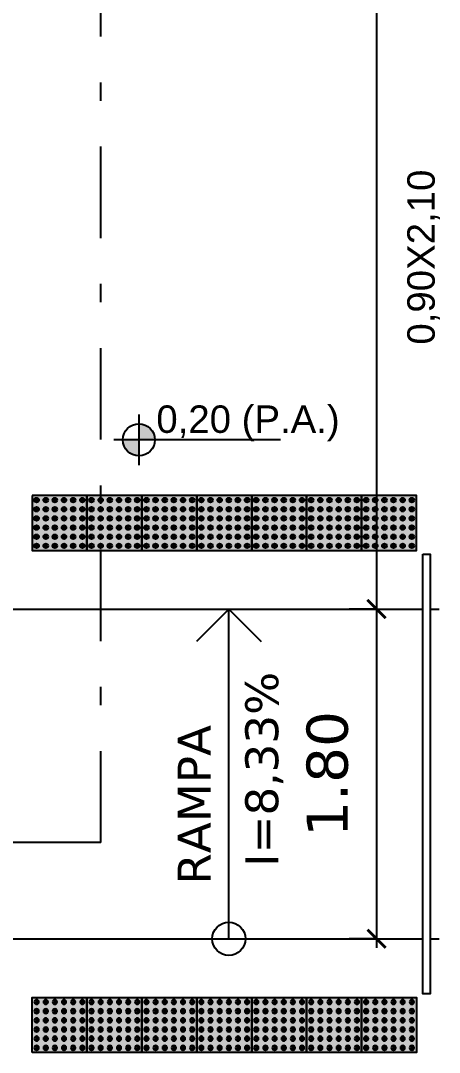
# Model space of a CAD drawing. Header units: inches. Extents: x -64 to 509, y -100 to 268.
# Drawn here: x 475.51 to 477.79, y -18.67 to -13.04 of the extents above; entities that cross this region are included whole.
import ezdxf
from ezdxf.enums import TextEntityAlignment as Align

# ---------------------------------------------------------------- set-up
doc = ezdxf.new("R2010")
doc.units = ezdxf.units.IN
doc.header["$MEASUREMENT"] = 0
doc.header["$PDMODE"] = 35
doc.linetypes.add('DASHDOTX2', pattern=[2, 1, -0.5, 0, -0.5])
for name, color, linetype in [('ARQ-CTA-1_075', 1, 'Continuous'), ('ARQ_PISOTÁTIL', 8, 'Continuous'), ('ARQ_VISTA0', 8, 'Continuous'), ('COTA', 1, 'Continuous'), ('Nivel', 2, 'Continuous'), ('PRA', 1, 'Continuous'), ('PROJ COBERTA', 8, 'DASHDOTX2'), ('TXAMB', 2, 'Continuous'), ('VISTA1', 1, 'Continuous')]:
    doc.layers.add(name, color=color, linetype=linetype)
doc.layers.add('HAT', color=8, linetype='Continuous', lineweight=15)
doc.styles.add('AMB100', font='verdana.ttf')
doc.styles.add('AMB125', font='verdana.ttf')
doc.styles.add('ARIAL', font='arial.ttf')
doc.dimstyles.new('COTA125$0', dxfattribs={"dimtxt": 0.225, "dimasz": 0.1, "dimexe": 0.15, "dimexo": 0.5, "dimgap": 0.15, "dimtad": 1, "dimzin": 4, "dimdsep": 46, "dimtxsty": 'AMB125', "dimblk": 'ARCHTICK', "dimcen": -0.1, "dimdle": 0.05, "dimclrd": 256, "dimclre": 256, "dimclrt": 3, "dimadec": 0, "dimazin": 0, "dimtfac": 1, "dimtix": 1, "dimtmove": 2, "dimatfit": 3, "dimldrblk": 'OPEN30', "dimfxl": 0.5, "dimfxlon": 1, "dimtvp": 0.5, "dimtfillclr": 2, "dimtolj": 1, "dimtzin": 4, "dimarcsym": 0})

# ---------------------------------------------------------------- blocks, each defined once
blk = doc.blocks.new('_ArchTick')
at = {"color": 0, "linetype": 'ByBlock', "const_width": 0.15}
blk.add_lwpolyline([(-0.5, -0.5), (0.5, 0.5)], dxfattribs=at)
blk = doc.blocks.new('*D641')
at = {"layer": 'COTA', "lineweight": -2}
for p, q in [((477.4506, 2.6002), (477.4506, -16.2996)), ((477.4506, 2.5502), (477.3006, 2.5502)), ((477.4506, -16.2496), (477.3006, -16.2496))]:
    blk.add_line(p, q, dxfattribs=at)
at = {"layer": 'DEFPOINTS', "color": 0}
for p in [(477.7936, 2.5502), (477.4506, -16.2496), (477.7936, -16.2496)]:
    blk.add_point(p, dxfattribs=at)
at = {"layer": 'COTA', "lineweight": -2, "xscale": 0.1, "yscale": 0.1, "zscale": 0.1}
for p, rotation in [((477.4506, 2.5502), 90), ((477.4506, -16.2496), 270)]:
    blk.add_blockref('_ArchTick', p, dxfattribs=dict(at, rotation=rotation))
at = {"layer": 'COTA', "color": 2, "insert": (477.1724, -6.8497), "char_height": 0.225, "attachment_point": 5, "rotation": 90, "style": 'AMB125'}
blk.add_mtext('\\A1;18.80', dxfattribs=at)
blk = doc.blocks.new('_Open30')
at = {"color": 0, "linetype": 'ByBlock', "lineweight": -2}
for p, q in [((-1, 0.268), (0, 0)), ((0, 0), (-1, -0.268)), ((0, 0), (-1, 0))]:
    blk.add_line(p, q, dxfattribs=at)
blk = doc.blocks.new('*D642')
at = {"layer": 'COTA', "lineweight": -2}
for p, q in [((477.4506, -16.1996), (477.4506, -18.0996)), ((477.4506, -16.2496), (477.3006, -16.2496)), ((477.4506, -18.0496), (477.3006, -18.0496))]:
    blk.add_line(p, q, dxfattribs=at)
at = {"layer": 'DEFPOINTS', "color": 0}
for p in [(477.7936, -16.2496), (477.4506, -18.0496), (477.7942, -18.0496)]:
    blk.add_point(p, dxfattribs=at)
at = {"layer": 'COTA', "lineweight": -2, "xscale": 0.1, "yscale": 0.1, "zscale": 0.1}
for p, rotation in [((477.4506, -16.2496), 90), ((477.4506, -18.0496), 270)]:
    blk.add_blockref('_ArchTick', p, dxfattribs=dict(at, rotation=rotation))
at = {"layer": 'COTA', "color": 2, "insert": (477.183, -17.1496), "char_height": 0.225, "attachment_point": 5, "rotation": 90, "style": 'AMB125'}
blk.add_mtext('\\A1;1.80', dxfattribs=at)
blk = doc.blocks.new('COTA')
at = {"layer": 'HAT'}
h = blk.add_hatch(color=256, dxfattribs=at)
h.paths.add_polyline_path([(0.2256, 0, 0.414214), (0.1378, 0.0878), (0.1378, 0)])
h.paths.add_polyline_path([(0.1378, 0), (0.05, 0, 0.414214), (0.1378, -0.0878)])
at = {"layer": 'Nivel'}
for p, q in [((0.1378, 0.1378), (0.1378, -0.1378)), ((0.9105, 0), (0, 0))]:
    blk.add_line(p, q, dxfattribs=at)
blk.add_circle((0.1378, 0), 0.0878, dxfattribs=at)
blk = doc.blocks.new('A$C01273DE2')
at = {"layer": 'ARQ-CTA-1_075', "ltscale": 10}
blk.add_hatch(color=254, dxfattribs=at).paths.add_polyline_path([(0.3, 0.3), (0, 0.3), (0, 0), (0.3, 0)])
at = {"layer": 'ARQ_PISOTÁTIL', "color": 1}
blk.add_lwpolyline([(0.3, 0.3), (0, 0.3), (0, 0), (0.3, 0)], close=True, dxfattribs=at)
at = {"layer": 'ARQ_PISOTÁTIL', "color": 250}
for centre, radius in [((0.025, 0.275), 0.0125), ((0.075, 0.275), 0.0125), ((0.125, 0.275), 0.0125), ((0.175, 0.275), 0.0125), ((0.225, 0.275), 0.0125), ((0.275, 0.275), 0.0125), ((0.025, 0.225), 0.0125), ((0.025, 0.275), 0.00625), ((0.025, 0.225), 0.00625), ((0.075, 0.225), 0.0125), ((0.075, 0.275), 0.00625), ((0.075, 0.225), 0.00625), ((0.125, 0.225), 0.0125), ((0.125, 0.275), 0.00625), ((0.125, 0.225), 0.00625), ((0.175, 0.225), 0.0125), ((0.175, 0.275), 0.00625), ((0.175, 0.225), 0.00625), ((0.225, 0.225), 0.0125), ((0.225, 0.275), 0.00625), ((0.225, 0.225), 0.00625), ((0.275, 0.225), 0.0125), ((0.275, 0.275), 0.00625), ((0.275, 0.225), 0.00625), ((0.025, 0.175), 0.0125), ((0.025, 0.175), 0.00625), ((0.075, 0.175), 0.0125), ((0.075, 0.175), 0.00625), ((0.125, 0.175), 0.0125), ((0.125, 0.175), 0.00625), ((0.175, 0.175), 0.0125), ((0.175, 0.175), 0.00625), ((0.225, 0.175), 0.0125), ((0.225, 0.175), 0.00625), ((0.275, 0.175), 0.0125), ((0.275, 0.175), 0.00625), ((0.025, 0.125), 0.0125), ((0.025, 0.125), 0.00625), ((0.075, 0.125), 0.0125), ((0.075, 0.125), 0.00625), ((0.125, 0.125), 0.0125), ((0.125, 0.125), 0.00625), ((0.175, 0.125), 0.0125), ((0.175, 0.125), 0.00625), ((0.225, 0.125), 0.0125), ((0.225, 0.125), 0.00625), ((0.275, 0.125), 0.0125), ((0.275, 0.125), 0.00625), ((0.025, 0.075), 0.0125), ((0.025, 0.075), 0.00625), ((0.075, 0.075), 0.0125), ((0.075, 0.075), 0.00625), ((0.125, 0.075), 0.0125), ((0.125, 0.075), 0.00625), ((0.175, 0.075), 0.0125), ((0.175, 0.075), 0.00625), ((0.225, 0.075), 0.0125), ((0.225, 0.075), 0.00625), ((0.275, 0.075), 0.0125), ((0.275, 0.075), 0.00625), ((0.025, 0.025), 0.0125), ((0.025, 0.025), 0.00625), ((0.075, 0.025), 0.0125), ((0.075, 0.025), 0.00625), ((0.125, 0.025), 0.0125), ((0.125, 0.025), 0.00625), ((0.175, 0.025), 0.0125), ((0.175, 0.025), 0.00625), ((0.225, 0.025), 0.0125), ((0.225, 0.025), 0.00625), ((0.275, 0.025), 0.0125), ((0.275, 0.025), 0.00625)]:
    blk.add_circle(centre, radius, dxfattribs=at)

msp = doc.modelspace()

# ---------------------------------------------------------------- linework, layer by layer
at = {"layer": 'ARQ_VISTA0', "color": 2}
msp.add_lwpolyline([(477.7042, -15.9496), (477.7442, -15.9496), (477.7442, -18.3496), (477.7042, -18.3496)], close=True, dxfattribs=at)
at = {"layer": 'PRA'}
for p, q in [((476.6436, -16.2496), (476.4664, -16.4268)), ((476.6436, -18.0496), (476.6436, -16.2496)), ((476.6436, -16.2496), (476.8208, -16.4268))]:
    msp.add_line(p, q, dxfattribs=at)
msp.add_circle((476.6436, -18.0496), 0.0907, dxfattribs=at)
at = {"layer": 'PROJ COBERTA', "ltscale": 0.5}
for q in [(475.9442, 3.8254), (471.9942, -17.5246)]:
    msp.add_line((475.9442, -17.5246), q, dxfattribs=at)
at = {"layer": 'VISTA1'}
for p, q in [((475.4436, -16.2496), (477.7042, -16.2496)), ((477.7442, -16.2496), (477.7936, -16.2496)), ((475.4436, -18.0496), (477.7042, -18.0496)), ((477.7442, -18.0496), (477.7936, -18.0496))]:
    msp.add_line(p, q, dxfattribs=at)

# ---------------------------------------------------------------- block references
at = {"ltscale": 25, "rotation": 89.9999999999993}
for p in [(475.8686, -15.9296), (476.1686, -15.9296), (476.4686, -15.9296), (476.7686, -15.9296), (477.0686, -15.9296), (477.3686, -15.9296), (477.6686, -15.9296)]:
    msp.add_blockref('A$C01273DE2', p, dxfattribs=at)
at = {"ltscale": 25, "xscale": -1, "rotation": 90.00000000000072}
for p in [(475.8686, -18.3696), (476.1686, -18.3696), (476.4686, -18.3696), (476.7686, -18.3696), (477.0686, -18.3696), (477.3686, -18.3696), (477.6686, -18.3696)]:
    msp.add_blockref('A$C01273DE2', p, dxfattribs=at)
at = {"layer": 'HAT'}
msp.add_blockref('COTA', (476.0148, -15.3256), dxfattribs=at)

# ---------------------------------------------------------------- texts
at = {"layer": 'Nivel', "style": 'ARIAL'}
msp.add_text('0,90X2,10', height=0.15, rotation=90, dxfattribs=at).set_placement((477.7687, -14.3282), align=Align.CENTER)
msp.add_text('0,20 (P.A.)', height=0.15, dxfattribs=at).set_placement((476.7486, -15.2878), align=Align.CENTER)
at = {"layer": 'TXAMB', "style": 'AMB100'}
for s, p in [('I=8,33%%%', (476.9136, -17.1244)), ('RAMPA ', (476.5444, -17.2788))]:
    msp.add_text(s, height=0.18, rotation=90, dxfattribs=at).set_placement(p, align=Align.CENTER)

# ---------------------------------------------------------------- dimensions: what is measured, and where the dimension line sits
at = {"layer": 'COTA'}
dim = msp.add_linear_dim(base=(477.4506, -16.2496), p1=(477.7936, 2.5502), p2=(477.7936, -16.2496), angle=90, dimstyle='COTA125$0', override={"dimclrt": 2}, dxfattribs=at)
dim.commit()
dim.dimension.update_dxf_attribs({"geometry": '*D641', "text_midpoint": (477.1724, -6.8497), "dimtype": 160})
dim = msp.add_linear_dim(base=(477.4506, -18.0496), p1=(477.7936, -16.2496), p2=(477.7942, -18.0496), angle=90, dimstyle='COTA125$0', override={"dimclrt": 2}, dxfattribs=at)
dim.commit()
dim.dimension.update_dxf_attribs({"geometry": '*D642', "text_midpoint": (477.183, -17.1496)})

doc.saveas('drawing.dxf')
